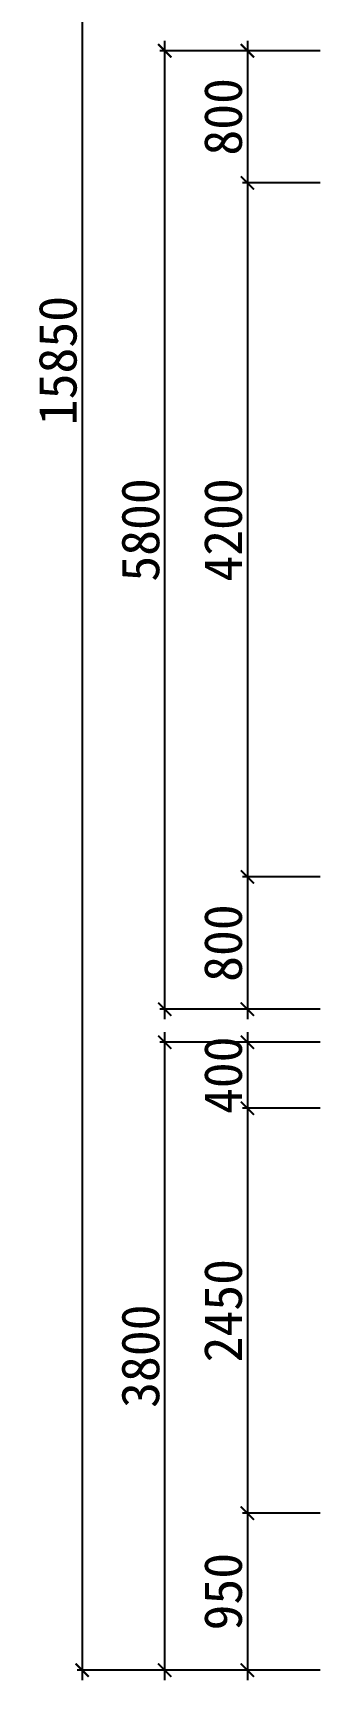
# Model space of a CAD drawing. Header units: millimetres. Extents: x -41640 to 3079702, y -5257903 to 68462.
# Drawn here: x 445 to 2242, y 34510 to 44478 of the extents above; entities that cross this region are included whole.
import ezdxf

# ---------------------------------------------------------------- set-up
doc = ezdxf.new("R2010")
doc.units = ezdxf.units.MM
doc.header["$LTSCALE"] = 10
doc.layers.get('0').update_dxf_attribs({"color": 255})
doc.layers.get('Defpoints').update_dxf_attribs({"color": 255})
doc.layers.add('1室外尺寸标注', color=3, linetype='Continuous', lineweight=30)
doc.styles.get("Standard").update_dxf_attribs({"font": ''})
doc.styles.add('邓林', font='simhei.ttf')
doc.styles.get('Standard').set_extended_font_data('SimSun')
doc.dimstyles.get("Standard").update_dxf_attribs({"dimtxt": 0.18, "dimasz": 0.18, "dimexe": 0.18, "dimexo": 0.0625, "dimgap": 0.09, "dimtad": 0, "dimtih": 1, "dimtoh": 1, "dimdec": 4, "dimzin": 0, "dimdsep": 46, "dimtxsty": 'Standard', "dimcen": 0.09, "dimadec": 0, "dimazin": 0, "dimtfac": 1, "dimtdec": 4, "dimtofl": 0, "dimtmove": 0, "dimatfit": 3, "dimfxl": 1, "dimtolj": 1, "dimtzin": 0, "dimarcsym": 0})

# ---------------------------------------------------------------- blocks, each defined once
blk = doc.blocks.new('_ArchTick')
at = {"color": 0, "linetype": 'ByBlock', "const_width": 0.15}
blk.add_lwpolyline([(-0.5, -0.5), (0.5, 0.5)], dxfattribs=at)
blk = doc.blocks.new('*D225')
at = {"layer": '1室外尺寸标注', "color": 8, "lineweight": -2}
for p, q in [((2182.3, 44370.4), (1712.3, 44370.4)), ((1742.3, 44430.4), (1742.3, 43510.4)), ((2182.3, 43570.4), (1712.3, 43570.4))]:
    blk.add_line(p, q, dxfattribs=at)
at = {"layer": 'Defpoints', "color": 0, "lineweight": 30}
for p in [(2242.3, 44370.4, 0), (1742.3, 43570.4), (2242.3, 43570.4, 0)]:
    blk.add_point(p, dxfattribs=at)
at = {"layer": '1室外尺寸标注', "color": 8, "lineweight": -2, "xscale": 80, "yscale": 80, "zscale": 80}
for p, rotation in [((1742.3, 44370.4), 90), ((1742.3, 43570.4), 270)]:
    blk.add_blockref('_ArchTick', p, dxfattribs=dict(at, rotation=rotation))
at = {"layer": '1室外尺寸标注', "color": 45, "insert": (1596, 43970.4), "char_height": 230, "attachment_point": 5, "rotation": 90, "style": '邓林', "bg_fill": 3, "box_fill_scale": 1.1, "bg_fill_color": 256, "bg_fill_true_color": 13158600, "bg_fill_transparency": 4934404}
blk.add_mtext('800', dxfattribs=at)
blk = doc.blocks.new('_Dot')
at = {"color": 0, "linetype": 'ByBlock', "lineweight": -2}
blk.add_line((-0.5, 0), (-1, 0), dxfattribs=at)
at = {"color": 0, "linetype": 'ByBlock', "const_width": 0.5}
blk.add_lwpolyline([(-0.25, 0, 1), (0.25, 0, 1)], format="xyb", close=True, dxfattribs=at)
blk = doc.blocks.new('DOT')
at = {"color": 0, "linetype": 'ByBlock'}
blk.add_line((-0.35, 0), (-1, 0), dxfattribs=at)
at = {"color": 0, "linetype": 'ByBlock', "const_width": 0.35}
blk.add_lwpolyline([(-0.175, 0, 1), (0.175, 0, 1)], format="xyb", close=True, dxfattribs=at)
blk = doc.blocks.new('*D226')
at = {"layer": '1室外尺寸标注', "color": 8, "lineweight": -2}
for p, q in [((2182.3, 43570.4), (1712.3, 43570.4)), ((1742.3, 43630.4), (1742.3, 39310.4)), ((2182.3, 39370.4), (1712.3, 39370.4))]:
    blk.add_line(p, q, dxfattribs=at)
at = {"layer": 'Defpoints', "color": 0, "lineweight": 30}
for p in [(2242.3, 43570.4, 0), (1742.3, 39370.4), (2242.3, 39370.4, 0)]:
    blk.add_point(p, dxfattribs=at)
at = {"layer": '1室外尺寸标注', "color": 8, "lineweight": -2, "xscale": 80, "yscale": 80, "zscale": 80}
for p, rotation in [((1742.3, 43570.4), 90), ((1742.3, 39370.4), 270)]:
    blk.add_blockref('_ArchTick', p, dxfattribs=dict(at, rotation=rotation))
at = {"layer": '1室外尺寸标注', "color": 45, "insert": (1596, 41470.4), "char_height": 230, "attachment_point": 5, "rotation": 90, "style": '邓林', "bg_fill": 3, "box_fill_scale": 1.1, "bg_fill_color": 256, "bg_fill_true_color": 13158600, "bg_fill_transparency": 7358220}
blk.add_mtext('4200', dxfattribs=at)
blk = doc.blocks.new('*D227')
at = {"layer": '1室外尺寸标注', "color": 8, "lineweight": -2}
for p, q in [((1742.3, 39430.4), (1742.3, 38510.4)), ((2182.3, 39370.4), (1712.3, 39370.4)), ((2182.3, 38570.4), (1712.3, 38570.4))]:
    blk.add_line(p, q, dxfattribs=at)
at = {"layer": 'Defpoints', "color": 0, "lineweight": 30}
for p in [(2242.3, 39370.4, 0), (1742.3, 38570.4), (2242.3, 38570.4, 0)]:
    blk.add_point(p, dxfattribs=at)
at = {"layer": '1室外尺寸标注', "color": 8, "lineweight": -2, "xscale": 80, "yscale": 80, "zscale": 80}
for p, rotation in [((1742.3, 39370.4), 90), ((1742.3, 38570.4), 270)]:
    blk.add_blockref('_ArchTick', p, dxfattribs=dict(at, rotation=rotation))
at = {"layer": '1室外尺寸标注', "color": 45, "insert": (1596, 38970.4), "char_height": 230, "attachment_point": 5, "rotation": 90, "style": '邓林', "bg_fill": 3, "box_fill_scale": 1.1, "bg_fill_color": 256, "bg_fill_true_color": 13158600, "bg_fill_transparency": 7348508}
blk.add_mtext('800', dxfattribs=at)
blk = doc.blocks.new('*D228')
at = {"layer": '1室外尺寸标注', "color": 8, "lineweight": -2}
for p, q in [((1742.3, 38430.4), (1742.3, 37910.4)), ((2182.3, 38370.4), (1712.3, 38370.4)), ((2182.3, 37970.4), (1712.3, 37970.4))]:
    blk.add_line(p, q, dxfattribs=at)
at = {"layer": 'Defpoints', "color": 0, "lineweight": 30}
for p in [(2242.3, 38370.4, 0), (2242.3, 37970.4, 0)]:
    blk.add_point(p, dxfattribs=at)
at = {"layer": '1室外尺寸标注', "color": 45, "insert": (1596, 38170.4), "char_height": 230, "attachment_point": 5, "rotation": 90, "style": '邓林', "bg_fill": 3, "box_fill_scale": 1.1, "bg_fill_color": 256, "bg_fill_true_color": 13158600, "bg_fill_transparency": 7348508}
blk.add_mtext('400', dxfattribs=at)
at = {"layer": 'Defpoints', "color": 0, "lineweight": 30}
blk.add_point((1742.3, 37970.4), dxfattribs=at)
at = {"layer": '1室外尺寸标注', "color": 8, "lineweight": -2, "xscale": 80, "yscale": 80, "zscale": 80}
for p, rotation in [((1742.3, 38370.4), 90), ((1742.3, 37970.4), 270)]:
    blk.add_blockref('_ArchTick', p, dxfattribs=dict(at, rotation=rotation))
blk = doc.blocks.new('*D229')
at = {"layer": '1室外尺寸标注', "color": 8, "lineweight": -2}
for p, q in [((1742.3, 38030.4), (1742.3, 35460.4)), ((2182.3, 37970.4), (1712.3, 37970.4)), ((2182.3, 35520.4), (1712.3, 35520.4))]:
    blk.add_line(p, q, dxfattribs=at)
at = {"layer": 'Defpoints', "color": 0, "lineweight": 30}
for p in [(2242.3, 37970.4, 0), (1742.3, 35520.4), (2242.3, 35520.4, 0)]:
    blk.add_point(p, dxfattribs=at)
at = {"layer": '1室外尺寸标注', "color": 8, "lineweight": -2, "xscale": 80, "yscale": 80, "zscale": 80}
for p, rotation in [((1742.3, 37970.4), 90), ((1742.3, 35520.4), 270)]:
    blk.add_blockref('_ArchTick', p, dxfattribs=dict(at, rotation=rotation))
at = {"layer": '1室外尺寸标注', "color": 45, "insert": (1596, 36745.4), "char_height": 230, "attachment_point": 5, "rotation": 90, "style": '邓林', "bg_fill": 3, "box_fill_scale": 1.1, "bg_fill_color": 256, "bg_fill_true_color": 13158600, "bg_fill_transparency": 4934404}
blk.add_mtext('2450', dxfattribs=at)
blk = doc.blocks.new('*D230')
at = {"layer": '1室外尺寸标注', "color": 8, "lineweight": -2}
for p, q in [((2182.3, 35520.4), (1712.3, 35520.4)), ((1742.3, 35580.4), (1742.3, 34510.4)), ((2182.3, 34570.4), (1712.3, 34570.4))]:
    blk.add_line(p, q, dxfattribs=at)
at = {"layer": 'Defpoints', "color": 0, "lineweight": 30}
for p in [(2242.3, 35520.4, 0), (1742.3, 34570.4), (2242.3, 34570.4, 0)]:
    blk.add_point(p, dxfattribs=at)
at = {"layer": '1室外尺寸标注', "color": 8, "lineweight": -2, "xscale": 80, "yscale": 80, "zscale": 80}
for p, rotation in [((1742.3, 35520.4), 90), ((1742.3, 34570.4), 270)]:
    blk.add_blockref('_ArchTick', p, dxfattribs=dict(at, rotation=rotation))
at = {"layer": '1室外尺寸标注', "color": 45, "insert": (1596, 35045.4), "char_height": 230, "attachment_point": 5, "rotation": 90, "style": '邓林', "bg_fill": 3, "box_fill_scale": 1.1, "bg_fill_color": 256, "bg_fill_true_color": 13158600, "bg_fill_transparency": 7342380}
blk.add_mtext('950', dxfattribs=at)
blk = doc.blocks.new('*D231')
at = {"layer": '1室外尺寸标注', "color": 8, "lineweight": -2}
for p, q in [((1242.3, 34510.4), (1242.3, 38430.4)), ((2182.3, 38370.4), (1212.3, 38370.4)), ((2182.3, 34570.4), (1212.3, 34570.4))]:
    blk.add_line(p, q, dxfattribs=at)
at = {"layer": 'Defpoints', "color": 0, "lineweight": 30}
for p in [(1242.3, 38370.4), (2242.3, 38370.4, 0), (2242.3, 34570.4, 0)]:
    blk.add_point(p, dxfattribs=at)
at = {"layer": '1室外尺寸标注', "color": 8, "lineweight": -2, "xscale": 80, "yscale": 80, "zscale": 80}
for p, rotation in [((1242.3, 38370.4), 90), ((1242.3, 34570.4), 270)]:
    blk.add_blockref('_ArchTick', p, dxfattribs=dict(at, rotation=rotation))
at = {"layer": '1室外尺寸标注', "color": 45, "insert": (1096, 36470.4), "char_height": 230, "attachment_point": 5, "rotation": 90, "style": '邓林', "bg_fill": 3, "box_fill_scale": 1.1, "bg_fill_color": 256, "bg_fill_true_color": 13158600, "bg_fill_transparency": 7341440}
blk.add_mtext('3800', dxfattribs=at)
blk = doc.blocks.new('*D232')
at = {"layer": '1室外尺寸标注', "color": 8, "lineweight": -2}
for p, q in [((2182.3, 44370.4), (1212.3, 44370.4)), ((1242.3, 38510.4), (1242.3, 44430.4)), ((2182.3, 38570.4), (1212.3, 38570.4))]:
    blk.add_line(p, q, dxfattribs=at)
at = {"layer": 'Defpoints', "color": 0, "lineweight": 30}
for p in [(1242.3, 44370.4), (2242.3, 44370.4, 0), (2242.3, 38570.4, 0)]:
    blk.add_point(p, dxfattribs=at)
at = {"layer": '1室外尺寸标注', "color": 8, "lineweight": -2, "xscale": 80, "yscale": 80, "zscale": 80}
for p, rotation in [((1242.3, 44370.4), 90), ((1242.3, 38570.4), 270)]:
    blk.add_blockref('_ArchTick', p, dxfattribs=dict(at, rotation=rotation))
at = {"layer": '1室外尺寸标注', "color": 45, "insert": (1096, 41470.4), "char_height": 230, "attachment_point": 5, "rotation": 90, "style": '邓林', "bg_fill": 3, "box_fill_scale": 1.1, "bg_fill_color": 256, "bg_fill_true_color": 13158600, "bg_fill_transparency": 6942732}
blk.add_mtext('5800', dxfattribs=at)
blk = doc.blocks.new('*D235')
at = {"layer": '1室外尺寸标注', "color": 8, "lineweight": -2}
for p, q in [((742.3, 50480.4), (742.3, 34510.4)), ((2182.3, 50420.4), (712.3, 50420.4)), ((2182.3, 34570.4), (712.3, 34570.4))]:
    blk.add_line(p, q, dxfattribs=at)
at = {"layer": 'Defpoints', "color": 0, "lineweight": 30}
for p in [(2242.3, 50420.4, 0), (742.3, 34570.4), (2242.3, 34570.4, 0)]:
    blk.add_point(p, dxfattribs=at)
at = {"layer": '1室外尺寸标注', "color": 8, "lineweight": -2, "xscale": 80, "yscale": 80, "zscale": 80}
for p, rotation in [((742.3, 50420.4), 90), ((742.3, 34570.4), 270)]:
    blk.add_blockref('_ArchTick', p, dxfattribs=dict(at, rotation=rotation))
at = {"layer": '1室外尺寸标注', "color": 45, "insert": (596, 42495.4), "char_height": 230, "attachment_point": 5, "rotation": 90, "style": '邓林', "bg_fill": 3, "box_fill_scale": 1.1, "bg_fill_color": 256, "bg_fill_true_color": 13158600, "bg_fill_transparency": 0}
blk.add_mtext('15850', dxfattribs=at)

msp = doc.modelspace()

# ---------------------------------------------------------------- dimensions: what is measured, and where the dimension line sits
at = {"layer": '1室外尺寸标注', "color": 45}
dim = msp.add_linear_dim(base=(1742.3, 43570.4, 0), p1=(2242.3, 44370.4), p2=(2242.3, 43570.4), angle=90, dimstyle='Standard', override={"dimtxt": 230, "dimasz": 80, "dimexe": 30, "dimexo": 60, "dimgap": 30, "dimtad": 1, "dimtih": 0, "dimtoh": 0, "dimdec": 0, "dimzin": 8, "dimdsep": 44, "dimtxsty": '邓林', "dimblk": 'ArchTick', "dimcen": 2.5, "dimdle": 60, "dimclrd": 8, "dimclre": 8, "dimclrt": 45, "dimtdec": 0, "dimtofl": 1, "dimtmove": 1, "dimldrblk": 'Dot', "dimfxl": 5, "dimtfill": 1, "dimtolj": 0, "dimtzin": 8}, dxfattribs=at)
dim.commit()
dim.dimension.update_dxf_attribs({"geometry": '*D225', "text_midpoint": (1596, 43970.4, 0)})
dim = msp.add_linear_dim(base=(1742.3, 37970.4, 0), p1=(2242.3, 38370.4), p2=(2242.3, 37970.4), angle=90, dimstyle='Standard', override={"dimtxt": 230, "dimasz": 80, "dimexe": 30, "dimexo": 60, "dimgap": 30, "dimtad": 1, "dimtih": 0, "dimtoh": 0, "dimdec": 0, "dimzin": 8, "dimdsep": 44, "dimtxsty": '邓林', "dimblk": 'ArchTick', "dimcen": 2.5, "dimdle": 60, "dimclrd": 8, "dimclre": 8, "dimclrt": 45, "dimtdec": 0, "dimtofl": 1, "dimtmove": 1, "dimldrblk": 'Dot', "dimfxl": 5, "dimtfill": 1, "dimtolj": 0, "dimtzin": 8}, dxfattribs=at)
dim.commit()
dim.dimension.update_dxf_attribs({"geometry": '*D228', "text_midpoint": (1742.3, 38170.4, 0), "dimtype": 160})

# ---------------------------------------------------------------- next in the draw order: dimensions: what is measured, and where the dimension line sits
for base, p1, p2, picture, middle in [((1742.3, 39370.4, 0), (2242.3, 43570.4), (2242.3, 39370.4), '*D226', (1596, 41470.4, 0)), ((1742.3, 35520.4, 0), (2242.3, 37970.4), (2242.3, 35520.4), '*D229', (1596, 36745.4, 0))]:
    dim = msp.add_linear_dim(base=base, p1=p1, p2=p2, angle=90, dimstyle='Standard', override={"dimtxt": 230, "dimasz": 80, "dimexe": 30, "dimexo": 60, "dimgap": 30, "dimtad": 1, "dimtih": 0, "dimtoh": 0, "dimdec": 0, "dimzin": 8, "dimdsep": 44, "dimtxsty": '邓林', "dimblk": 'ArchTick', "dimcen": 2.5, "dimdle": 60, "dimclrd": 8, "dimclre": 8, "dimclrt": 45, "dimtdec": 0, "dimtofl": 1, "dimtmove": 1, "dimldrblk": 'Dot', "dimfxl": 5, "dimtfill": 1, "dimtolj": 0, "dimtzin": 8}, dxfattribs=at)
    dim.commit()
    dim.dimension.update_dxf_attribs({"geometry": picture, "text_midpoint": middle})

# ---------------------------------------------------------------- next in the draw order: dimensions: what is measured, and where the dimension line sits
for base, p1, p2, picture, middle in [((1742.3, 38570.4, 0), (2242.3, 39370.4), (2242.3, 38570.4), '*D227', (1596, 38970.4, 0)), ((1742.3, 34570.4, 0), (2242.3, 35520.4), (2242.3, 34570.4), '*D230', (1596, 35045.4, 0))]:
    dim = msp.add_linear_dim(base=base, p1=p1, p2=p2, angle=90, dimstyle='Standard', override={"dimtxt": 230, "dimasz": 80, "dimexe": 30, "dimexo": 60, "dimgap": 30, "dimtad": 1, "dimtih": 0, "dimtoh": 0, "dimdec": 0, "dimzin": 8, "dimdsep": 44, "dimtxsty": '邓林', "dimblk": 'ArchTick', "dimcen": 2.5, "dimdle": 60, "dimclrd": 8, "dimclre": 8, "dimclrt": 45, "dimtdec": 0, "dimtofl": 1, "dimtmove": 1, "dimldrblk": 'Dot', "dimfxl": 5, "dimtfill": 1, "dimtolj": 0, "dimtzin": 8}, dxfattribs=at)
    dim.commit()
    dim.dimension.update_dxf_attribs({"geometry": picture, "text_midpoint": middle})

# ---------------------------------------------------------------- next in the draw order: dimensions: what is measured, and where the dimension line sits
for base, p1, p2, picture, middle in [((1242.3, 44370.4, 0), (2242.3, 38570.4), (2242.3, 44370.4), '*D232', (1096, 41470.4, 0)), ((1242.3, 38370.4, 0), (2242.3, 34570.4), (2242.3, 38370.4), '*D231', (1096, 36470.4, 0))]:
    dim = msp.add_linear_dim(base=base, p1=p1, p2=p2, angle=90, dimstyle='Standard', override={"dimtxt": 230, "dimasz": 80, "dimexe": 30, "dimexo": 60, "dimgap": 30, "dimtad": 1, "dimtih": 0, "dimtoh": 0, "dimdec": 0, "dimzin": 8, "dimdsep": 44, "dimtxsty": '邓林', "dimblk": 'ArchTick', "dimcen": 2.5, "dimdle": 60, "dimclrd": 8, "dimclre": 8, "dimclrt": 45, "dimtdec": 0, "dimtofl": 1, "dimtmove": 1, "dimldrblk": 'Dot', "dimfxl": 5, "dimtfill": 1, "dimtolj": 0, "dimtzin": 8}, dxfattribs=at)
    dim.commit()
    dim.dimension.update_dxf_attribs({"geometry": picture, "text_midpoint": middle})

# ---------------------------------------------------------------- next in the draw order: dimensions: what is measured, and where the dimension line sits
dim = msp.add_linear_dim(base=(742.3, 34570.4, 0), p1=(2242.3, 50420.4), p2=(2242.3, 34570.4), angle=90, dimstyle='Standard', override={"dimtxt": 230, "dimasz": 80, "dimexe": 30, "dimexo": 60, "dimgap": 30, "dimtad": 1, "dimtih": 0, "dimtoh": 0, "dimdec": 0, "dimzin": 8, "dimdsep": 44, "dimtxsty": '邓林', "dimblk": 'ArchTick', "dimcen": 2.5, "dimdle": 60, "dimclrd": 8, "dimclre": 8, "dimclrt": 45, "dimtdec": 0, "dimtofl": 1, "dimtmove": 1, "dimldrblk": 'Dot', "dimfxl": 5, "dimtfill": 1, "dimtolj": 0, "dimtzin": 8}, dxfattribs=at)
dim.commit()
dim.dimension.update_dxf_attribs({"geometry": '*D235', "text_midpoint": (596, 42495.4, 0)})

doc.saveas('drawing.dxf')
